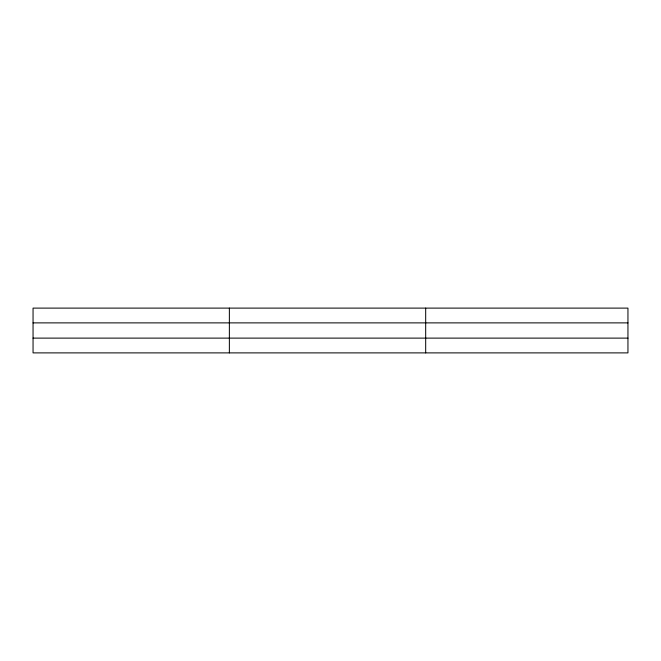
<?xml version="1.0" encoding="UTF-8"?>
<svg xmlns="http://www.w3.org/2000/svg" width="661" height="661" viewBox="0 0 661 661"><rect width="100%" height="100%" fill="white"/><g stroke="black" fill="none" stroke-linecap="round" stroke-linejoin="round"><path stroke-width="0.99" d="M229.367 352.891L229.367 308.109M425.684 352.891L425.684 308.109M627.95 338.118L627.95 352.891L33.05 352.891L33.05 308.109L627.95 308.109L627.95 338.118L33.05 338.118M33.05 322.882L627.95 322.882"/></g></svg>
